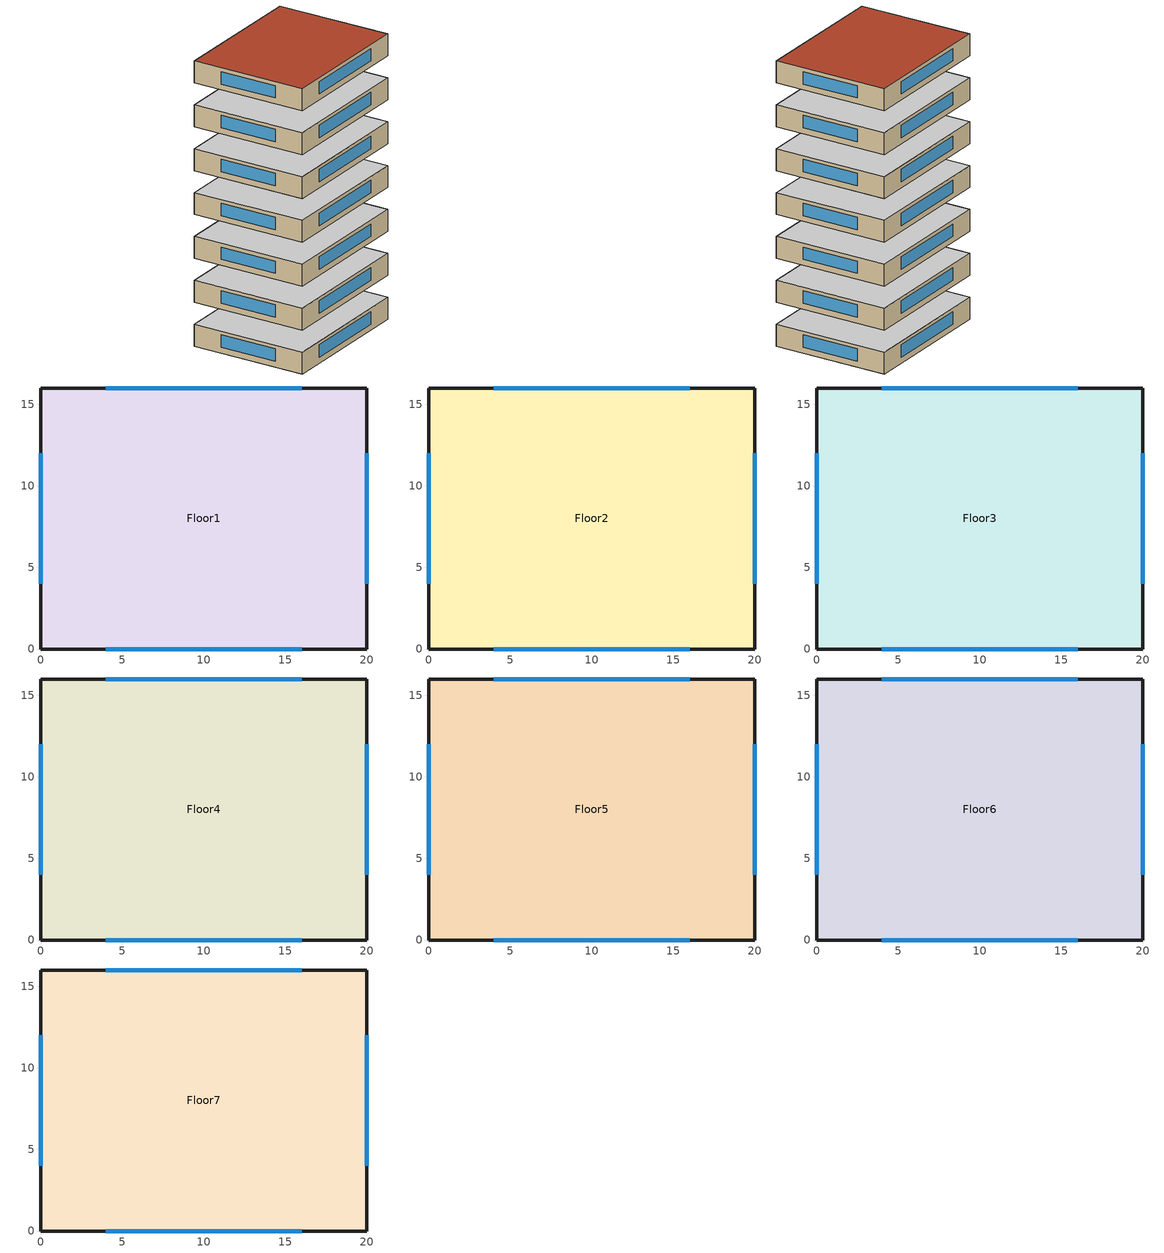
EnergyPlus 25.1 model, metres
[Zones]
Floor1
 floor ground (GroundFloor): 0,0 0,16 20,16 20,0 z0
 wall outside (ExteriorWall): 20,16 20,0 0,0 0,16 20,16 z0:3
 window (WindowConstruction): 20,12 20,4 / 4,16 16,16 / 16,0 4,0 / 0,4 0,12 z0.8:2.5
Floor2
 floor to Floor1 (InteriorFloor): 0,0 0,16 20,16 20,0 z6
 wall outside (ExteriorWall): 20,16 20,0 0,0 0,16 20,16 z6:9
 window (WindowConstruction): 20,12 20,4 / 4,16 16,16 / 16,0 4,0 / 0,4 0,12 z6.8:8.5
Floor3
 floor to Floor2 (InteriorFloor): 0,0 0,16 20,16 20,0 z12
 wall outside (ExteriorWall): 20,16 20,0 0,0 0,16 20,16 z12:15
 window (WindowConstruction): 20,12 20,4 / 4,16 16,16 / 16,0 4,0 / 0,4 0,12 z12.8:14.5
Floor4
 floor to Floor3 (InteriorFloor): 0,0 0,16 20,16 20,0 z18
 wall outside (ExteriorWall): 20,16 20,0 0,0 0,16 20,16 z18:21
 window (WindowConstruction): 20,12 20,4 / 4,16 16,16 / 16,0 4,0 / 0,4 0,12 z18.8:20.5
Floor5
 floor to Floor4 (InteriorFloor): 0,0 0,16 20,16 20,0 z24
 wall outside (ExteriorWall): 20,16 20,0 0,0 0,16 20,16 z24:27
 window (WindowConstruction): 20,12 20,4 / 4,16 16,16 / 16,0 4,0 / 0,4 0,12 z24.8:26.5
Floor6
 floor to Floor5 (InteriorFloor): 0,0 0,16 20,16 20,0 z30
 wall outside (ExteriorWall): 20,16 20,0 0,0 0,16 20,16 z30:33
 window (WindowConstruction): 20,12 20,4 / 4,16 16,16 / 16,0 4,0 / 0,4 0,12 z30.8:32.5
Floor7
 floor to Floor6 (InteriorFloor): 0,0 0,16 20,16 20,0 z36
 wall outside (ExteriorWall): 20,16 20,0 0,0 0,16 20,16 z36:39
 window (WindowConstruction): 20,12 20,4 / 4,16 16,16 / 16,0 4,0 / 0,4 0,12 z36.8:38.5
 roof outside (Roof): 20,0 20,16 0,16 0,0 z39
[Building]
Sjostaden_2_7Zone: Loads convergence tolerance value=0.04; Maximum number of warmup days=25; Minimum number of warmup days=6; North axis=0; Solar distribution=FullInteriorAndExterior; Temperature convergence tolerance value=0.4; Terrain=City
[Site:GroundTemperature:BuildingSurface]
5, 5, 6, 8, 11, 14, 16, 16, 14, 11, 8, 5
[Site:GroundTemperature:Deep]
8, 8, 8, 8, 8, 8, 8, 8, 8, 8, 8, 8
[Construction]
ExteriorWall: Concrete200, WallInsulation
GroundFloor: Concrete200, FloorInsulation
InteriorFloor: Concrete150
Roof: Concrete200, RoofInsulation
WindowConstruction: TripleGlazing
[Material] Roughness=MediumRough
Name | Conductivity | Density | Specific heat | Thickness
Concrete150 | 1.7 | 2300 | 900 | 0.15
Concrete200 | 1.7 | 2300 | 900 | 0.2
FloorInsulation | 0.035 | 30 | 840 | 0.1
RoofInsulation | 0.035 | 30 | 840 | 0.3
WallInsulation | 0.035 | 30 | 840 | 0.22
[WindowMaterial:SimpleGlazingSystem]
TripleGlazing: Solar heat gain coefficient=0.45; U factor=1; Visible transmittance=0.6
[DesignSpecification:OutdoorAir]
Swedish_OA_Spec: Outdoor air flow per zone floor area=0.00035; Outdoor air method=Flow/Area
[ElectricEquipment] Fraction latent=0
Name | Design level | Design level calculation method | End use subcategory | Fraction lost | Fraction radiant | Schedule | Zone or zonelist or space or spacelist | Watts per floor area
Building_CirculationPumps | 500 | EquipmentLevel | HVAC_Pumps | 0.2 | 0.8 | FTX_FanSchedule | Floor1
Building_HeatPumpAux | 200 | EquipmentLevel | HVAC_Aux | 0.5 | 0.5 | FTX_FanSchedule | Floor1
Floor1_Equipment |  | Watts/Area |  | 0 | 0.3 | EquipmentSchedule | Floor1 | 6
Floor1_FTX_Fan | 168 | EquipmentLevel | FTX_Fans | 0 | 0.5 | FTX_FanSchedule | Floor1
Floor2_Equipment |  | Watts/Area |  | 0 | 0.3 | EquipmentSchedule | Floor2 | 6
Floor2_FTX_Fan | 168 | EquipmentLevel | FTX_Fans | 0 | 0.5 | FTX_FanSchedule | Floor2
Floor3_Equipment |  | Watts/Area |  | 0 | 0.3 | EquipmentSchedule | Floor3 | 6
Floor3_FTX_Fan | 168 | EquipmentLevel | FTX_Fans | 0 | 0.5 | FTX_FanSchedule | Floor3
Floor4_Equipment |  | Watts/Area |  | 0 | 0.3 | EquipmentSchedule | Floor4 | 6
Floor4_FTX_Fan | 168 | EquipmentLevel | FTX_Fans | 0 | 0.5 | FTX_FanSchedule | Floor4
Floor5_Equipment |  | Watts/Area |  | 0 | 0.3 | EquipmentSchedule | Floor5 | 6
Floor5_FTX_Fan | 168 | EquipmentLevel | FTX_Fans | 0 | 0.5 | FTX_FanSchedule | Floor5
Floor6_Equipment |  | Watts/Area |  | 0 | 0.3 | EquipmentSchedule | Floor6 | 6
Floor6_FTX_Fan | 168 | EquipmentLevel | FTX_Fans | 0 | 0.5 | FTX_FanSchedule | Floor6
Floor7_Equipment |  | Watts/Area |  | 0 | 0.3 | EquipmentSchedule | Floor7 | 6
Floor7_FTX_Fan | 168 | EquipmentLevel | FTX_Fans | 0 | 0.5 | FTX_FanSchedule | Floor7
[Lights] Design level calculation method=Watts/Area; Fraction radiant=0.4; Fraction visible=0.2; Return air fraction=0; Schedule=LightingSchedule; Watts per floor area=4
Name | Zone or zonelist or space or spacelist
Floor1_Lights | Floor1
Floor2_Lights | Floor2
Floor3_Lights | Floor3
Floor4_Lights | Floor4
Floor5_Lights | Floor5
Floor6_Lights | Floor6
Floor7_Lights | Floor7
[People] Activity level schedule=ActivityLevel; Fraction radiant=0.3; Number of people calculation method=People; Number of people schedule=OccupancySchedule; Sensible heat fraction=Autocalculate
Name | Number of people | Zone or zonelist or space or spacelist
Floor1_People | 10 | Floor1
Floor2_People | 10 | Floor2
Floor3_People | 10 | Floor3
Floor4_People | 11 | Floor4
Floor5_People | 11 | Floor5
Floor6_People | 11 | Floor6
Floor7_People | 10 | Floor7
[ThermostatSetpoint:DualSetpoint] Cooling setpoint temperature schedule=CoolingSetpoint; Heating setpoint temperature schedule=HeatingSetpoint
Floor1_DualSetpoint; Floor2_DualSetpoint; Floor3_DualSetpoint; Floor4_DualSetpoint; Floor5_DualSetpoint; Floor6_DualSetpoint; Floor7_DualSetpoint
[Zone] Ceiling height=3; Multiplier=1; Type=1; Volume=960
Floor1; Floor2; Floor3; Floor4; Floor5; Floor6; Floor7
[ZoneControl:Thermostat] Control type schedule=ThermostatType
Name | Zone or zonelist | Control 1
Floor1_Thermostat | Floor1 | Floor1_DualSetpoint
Floor2_Thermostat | Floor2 | Floor2_DualSetpoint
Floor3_Thermostat | Floor3 | Floor3_DualSetpoint
Floor4_Thermostat | Floor4 | Floor4_DualSetpoint
Floor5_Thermostat | Floor5 | Floor5_DualSetpoint
Floor6_Thermostat | Floor6 | Floor6_DualSetpoint
Floor7_Thermostat | Floor7 | Floor7_DualSetpoint
[Zone equipment]
Floor1: Floor1_IdealLoads
Floor2: Floor2_IdealLoads
Floor3: Floor3_IdealLoads
Floor4: Floor4_IdealLoads
Floor5: Floor5_IdealLoads
Floor6: Floor6_IdealLoads
Floor7: Floor7_IdealLoads
[ZoneHVAC:IdealLoadsAirSystem] Availability schedule=AlwaysOn; Cooling limit=NoLimit; Cooling sensible heat ratio=0.7; Dehumidification control type=None; Demand controlled ventilation type=None; Design specification outdoor air object=Swedish_OA_Spec; Heat recovery type=Sensible; Heating limit=NoLimit; Humidification control type=None; Latent heat recovery effectiveness=0; Maximum heating supply air humidity ratio=0.0156; Maximum heating supply air temperature=50; Minimum cooling supply air humidity ratio=0.0077; Minimum cooling supply air temperature=13; Outdoor air economizer type=NoEconomizer; Sensible heat recovery effectiveness=0.7
Floor1_IdealLoads; Floor2_IdealLoads; Floor3_IdealLoads; Floor4_IdealLoads; Floor5_IdealLoads; Floor6_IdealLoads; Floor7_IdealLoads
[ZoneInfiltration:DesignFlowRate] Constant term coefficient=1; Design flow rate calculation method=AirChanges/Hour; Schedule=AlwaysOn; Temperature term coefficient=0; Velocity squared term coefficient=0; Velocity term coefficient=0.224
Name | Air changes per hour | Zone or zonelist or space or spacelist
Floor1_Infiltration | 0.15 | Floor1
Floor2_Infiltration | 0.15 | Floor2
Floor3_Infiltration | 0.15 | Floor3
Floor4_Infiltration | 0.15 | Floor4
Floor5_Infiltration | 0.15 | Floor5
Floor6_Infiltration | 0.15 | Floor6
Floor7_Infiltration | 0.2 | Floor7
[Schedule:Compact]
EquipmentSchedule: Through: 12/31, For: AllDays, Until: 07:00, 0.3, Until: 09:00, 0.6, Until: 17:00, 0.3, Until: 22:00, 0.7, Until: 24:00, 0.4
LightingSchedule: Through: 12/31, For: AllDays, Until: 06:00, 0.05, Until: 08:00, 0.5, Until: 17:00, 0.1, Until: 22:00, 0.7, Until: 24:00, 0.3
OccupancySchedule: Through: 12/31, For: AllDays, Until: 07:00, 0.9, Until: 09:00, 0.5, Until: 17:00, 0.2, Until: 22:00, 0.9, Until: 24:00, 0.9
[Schedule:Constant]
Name | Hourly value
ActivityLevel | 120
AlwaysOn; FTX_FanSchedule | 1
CoolingSetpoint | 50
HeatingSetpoint | 21
ThermostatType | 4
